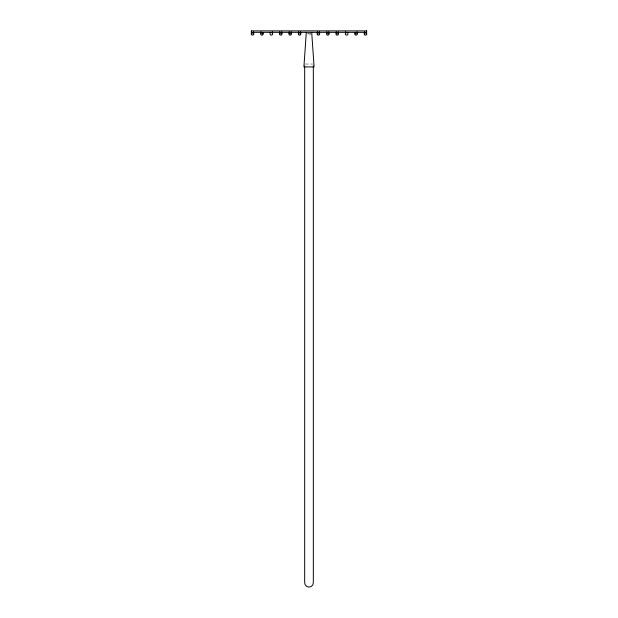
<?xml version="1.0" encoding="UTF-8"?>
<svg xmlns="http://www.w3.org/2000/svg" width="618" height="618" viewBox="0 0 618 618"><rect width="100%" height="100%" fill="white"/><g stroke="black" fill="none" stroke-linecap="round" stroke-linejoin="round"><path stroke-width="0.46" stroke-dasharray="3.09 2.32" d="M310.058 32.345C311.912 35.342 306.945 36.609 307.988 33.194M309.919 33.55L309 33.944L308.081 33.55M305.253 64.04L312.747 64.04"/><path stroke-width="0.93" d="M253.527 31.812L252.978 33.89M272.268 33.55L272.36 31.812M281.769 31.812L281.553 33.751M291.186 31.812L290.63 33.89M300.603 31.812L300.047 33.89M319.429 31.812L319.212 33.751M328.846 31.812L328.629 33.751M338.255 31.812L337.706 33.89M357.088 31.812L356.872 33.751M253.573 32.345C255.28 36.168 249.749 36.168 251.456 32.345M262.99 32.345C264.697 36.168 259.158 36.168 260.866 32.345M272.407 32.345C274.114 36.168 268.575 36.168 270.282 32.345M281.816 32.345C283.523 36.168 277.992 36.168 279.699 32.345M291.232 32.345C292.94 36.168 287.401 36.168 289.108 32.345M300.649 32.345C302.356 36.168 296.818 36.168 298.525 32.345M319.475 32.345C321.182 36.168 315.644 36.168 317.351 32.345M328.892 32.345C330.599 36.168 325.06 36.168 326.767 32.345M338.301 32.345C340.008 36.168 334.477 36.168 336.184 32.345M347.718 32.345C349.425 36.168 343.886 36.168 345.593 32.345M357.134 32.345C358.842 36.168 353.303 36.168 355.01 32.345M366.544 32.345C368.251 36.168 362.72 36.168 364.427 32.345M306.296 32.345L303.917 66.922L314.083 66.922L311.704 32.345M262.851 33.55L262.387 33.89M366.281 33.751L366.636 30.9L366.636 32.345L251.364 32.345L251.364 30.9L366.636 30.9M365.022 33.89L364.473 31.812M355.613 33.89L355.149 33.55M327.37 33.89L326.814 31.812M317.953 33.89L317.397 31.812M280.294 33.89L279.745 31.812M251.364 30.9L251.719 33.751M336.447 33.751L336.231 31.812M298.788 33.751L298.571 31.812M289.371 33.751L289.154 31.812M261.128 33.751L260.912 31.812M345.64 31.812L345.732 33.55M313.326 65.972L313.326 582.774L312.747 584.937L311.163 586.521L309 587.1L306.837 586.521L305.253 584.937L304.674 582.774L304.674 65.972"/></g></svg>
